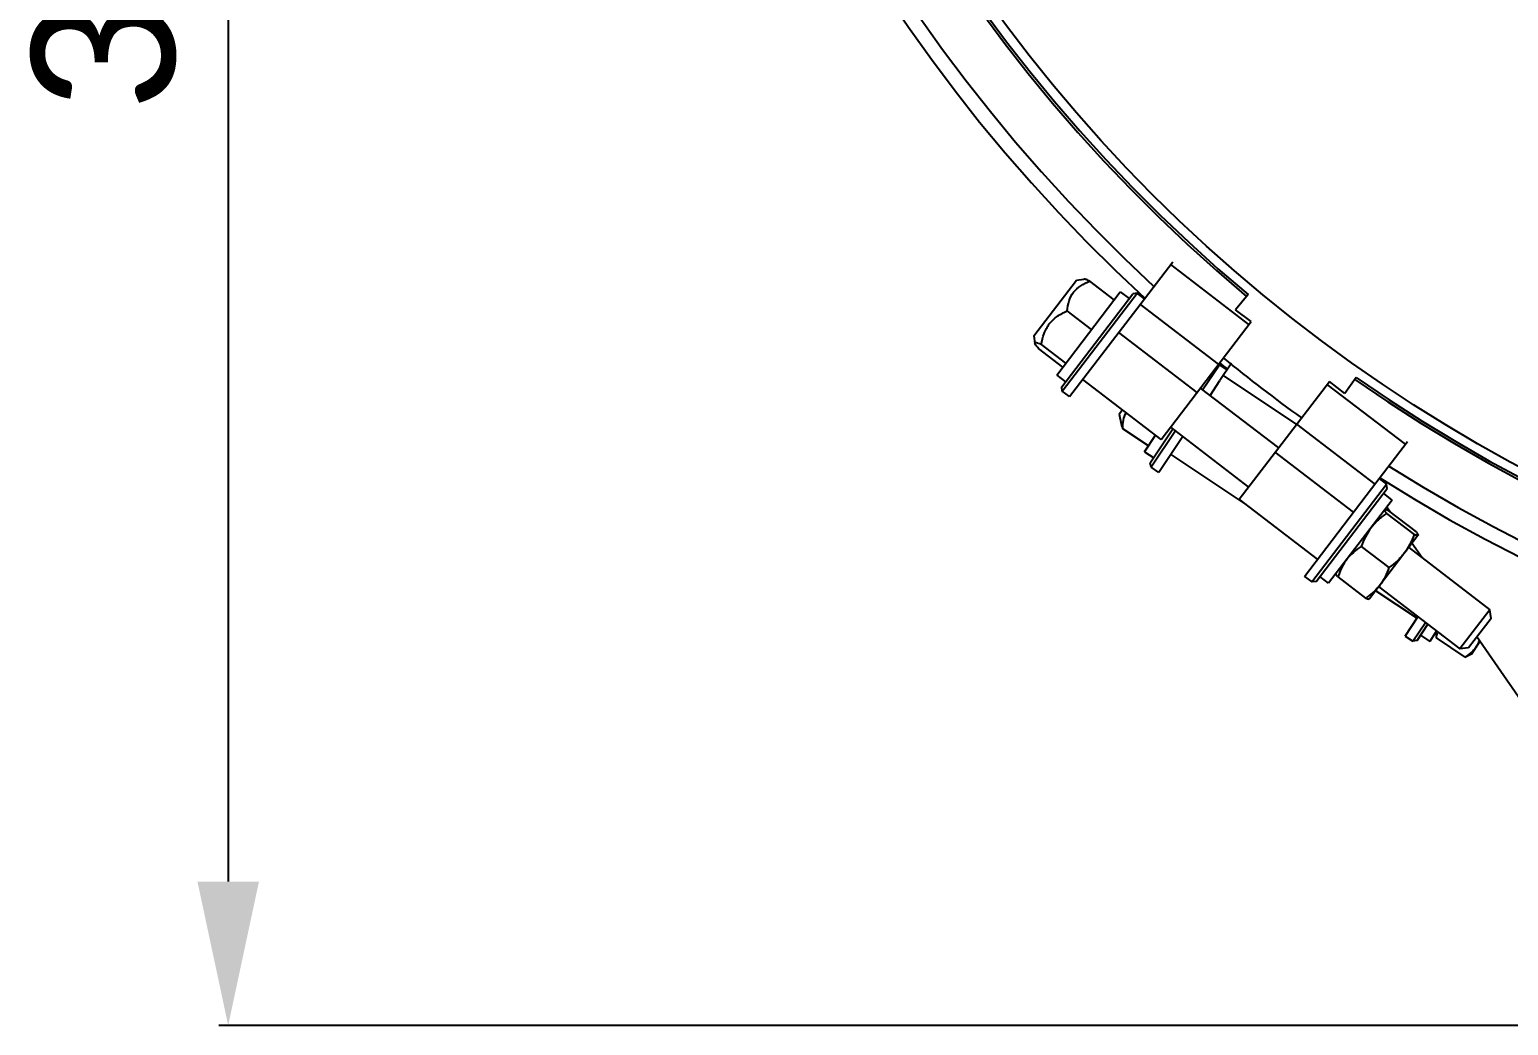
# Model space of a CAD drawing. Header units: millimetres. Extents: x 330 to 5284, y -2489 to 1657.
# Drawn here: x 2826.2 to 3066.3, y -859.3 to -697.7 of the extents above; entities that cross this region are included whole.
import ezdxf

# ---------------------------------------------------------------- set-up
doc = ezdxf.new("R2010")
doc.units = ezdxf.units.MM
doc.header["$LTSCALE"] = 154
doc.header["$PDMODE"] = 3
doc.header["$PDSIZE"] = 8
doc.layers.get('0').update_dxf_attribs({"linetype": 'CONTINUOUS'})
doc.layers.get('Defpoints').update_dxf_attribs({"linetype": 'CONTINUOUS'})
doc.layers.add('00_BUW_DATUM', color=7, linetype='CONTINUOUS')
doc.layers.add('02___PRT_ALL_AXES', color=7, linetype='CONTINUOUS')
doc.styles.get("Standard").update_dxf_attribs({"font": 'calibri.ttf'})
doc.dimstyles.new('DIMSTYLE_3', dxfattribs={"dimtxt": 23.333333, "dimasz": 23.333333, "dimexe": 1.5, "dimexo": 1, "dimgap": 0.875, "dimtad": 1, "dimdsep": 46, "dimtxsty": 'Standard', "dimblk": '_FILLED', "dimblk1": '_FILLED', "dimblk2": '_FILLED', "dimcen": 0.09, "dimazin": 2, "dimtp": 0.01, "dimtm": 0.01, "dimtfac": 1, "dimtofl": 0, "dimtmove": 0, "dimatfit": 3, "dimldrblk": '_FILLED', "dimfxl": 1, "dimtolj": 1, "dimarcsym": 0})
doc.dimstyles.new('DIMSTYLE_4', dxfattribs={"dimtxt": 23.333333, "dimasz": 23.333333, "dimexe": 1.5, "dimexo": 1, "dimtad": 1, "dimdec": 0, "dimdsep": 46, "dimtxsty": 'Standard', "dimblk": '_FILLED', "dimblk1": '_FILLED', "dimblk2": '_FILLED', "dimcen": 0.09, "dimazin": 2, "dimtp": 0.01, "dimtm": 0.01, "dimtfac": 1, "dimtdec": 0, "dimtofl": 0, "dimtmove": 0, "dimatfit": 1, "dimldrblk": '_FILLED', "dimfxl": 1, "dimtolj": 1, "dimarcsym": 0})

# ---------------------------------------------------------------- blocks, each defined once
blk = doc.blocks.new('_FILLED')
at = {"color": 0, "linetype": 'ByBlock'}
blk.add_solid([(0, 0), (-1, 0.214), (-1, -0.214)], dxfattribs=at)
blk = doc.blocks.new('*D122')
at = {"color": 0, "linetype": 'Continuous', "lineweight": -2}
for p, q in [((3043.4, -508.22), (2856.91, -508.22)), ((2858.41, -531.56), (2858.41, -835.95)), ((3077.72, -859.28), (2856.91, -859.28))]:
    blk.add_line(p, q, dxfattribs=at)
at = {"layer": 'Defpoints', "color": 0}
for p in [(3044.4, -508.22), (2858.41, -859.28), (3078.72, -859.28)]:
    blk.add_point(p, dxfattribs=at)
at = {"color": 0, "linetype": 'ByBlock', "lineweight": -2, "xscale": 23.3333333333, "yscale": 23.3333333333, "zscale": 23.3333333333}
for p, rotation in [((2858.41, -508.22), 90), ((2858.41, -859.28), 270)]:
    blk.add_blockref('_FILLED', p, dxfattribs=dict(at, rotation=rotation))
at = {"color": 0, "insert": (2826.43, -683.59), "char_height": 23.3333, "attachment_point": 2, "rotation": 90, "line_spacing_factor": 0.9}
blk.add_mtext('\\A1;\\A1;350', dxfattribs=at)
blk = doc.blocks.new('*D123')
at = {"color": 0, "linetype": 'Continuous', "lineweight": -2}
for p in [(3381.73, -333.96), (3496.79, -295.57)]:
    blk.add_line(p, (3416.99, -295.57), dxfattribs=at)
at = {"color": 0, "linetype": 'Continuous'}
for p, q in [((3186.64, -546.22), (3186.82, -546.22)), ((3186.73, -546.31), (3186.73, -546.13))]:
    blk.add_line(p, q, dxfattribs=at)
at = {"layer": 'Defpoints', "color": 0}
for p in [(3365.94, -351.14), (3007.52, -741.3)]:
    blk.add_point(p, dxfattribs=at)
at = {"color": 0, "linetype": 'ByBlock', "lineweight": -2, "xscale": 23.3333333333, "yscale": 23.3333333333, "zscale": 23.3333333333, "rotation": 227.4275949223788}
blk.add_blockref('_FILLED', (3365.94, -351.14), dxfattribs=at)
at = {"color": 0, "insert": (3419.56, -263.84), "char_height": 23.333, "attachment_point": 1, "line_spacing_factor": 0.9}
blk.add_mtext('\\A1;%%c530', dxfattribs=at)

msp = doc.modelspace()

# ---------------------------------------------------------------- linework, layer by layer
at = {"linetype": 'Continuous'}
for p, q in [((3005.929, -742.991), (3011.789, -735.334)), ((3024.149, -745.51), (3011.442, -735.786)), ((2989.231, -747.369), (2996.155, -738.321)), ((2996.155, -738.321), (2997.338, -738.163)), ((3002.266, -741.524), (2998.306, -738.494)), ((2992.928, -753.728), (3003.259, -740.227)), ((2993.749, -755.616), (3005.296, -740.527)), ((2993.842, -756.316), (3005.997, -740.434)), ((3003.259, -740.227), (3004.688, -741.321)), ((3005.997, -740.434), (3005.296, -740.527)), ((2998.579, -746.343), (2994.619, -743.312)), ((3019.208, -751.966), (3006.502, -742.243)), ((3024.495, -745.057), (3021.956, -743.115)), ((3009.867, -764.172), (3024.495, -745.057)), ((2989.231, -747.369), (2989.388, -748.552)), ((2994.406, -751.795), (2990.446, -748.765)), ((3015.712, -756.534), (3003.006, -746.811)), ((2993.92, -752.43), (2989.96, -749.399)), ((2992.928, -753.728), (2994.357, -754.821)), ((3016.63, -756.126), (3019.341, -752.047)), ((3019.341, -752.047), (3019.111, -752.093)), ((3021.307, -751.798), (3019.443, -754.605)), ((3019.965, -753.818), (3031.88, -761.735)), ((2993.842, -756.316), (2993.749, -755.616)), ((3009.867, -764.172), (2997.161, -754.449)), ((3016.248, -755.834), (3028.954, -765.558)), ((3022.573, -773.896), (3037.201, -754.781)), ((3049.561, -764.958), (3036.855, -755.234)), ((3039.74, -756.724), (3037.201, -754.781)), ((3003.075, -760.084), (3003.563, -759.348)), ((3003.075, -760.084), (3003.389, -761.64)), ((3007.833, -765.209), (3003.68, -762.449)), ((3007.187, -766.182), (3008.976, -763.49)), ((3011.795, -762.5), (3008.133, -768.011)), ((3012.193, -762.804), (3008.272, -768.704)), ((3011.386, -762.187), (3024.093, -771.911)), ((3044.62, -771.414), (3031.914, -761.69)), ((3044.046, -772.164), (3049.908, -764.505)), ((3007.187, -766.182), (3008.686, -767.178)), ((3008.272, -768.704), (3008.133, -768.011)), ((3011.459, -766.619), (3023.653, -774.722)), ((3041.125, -775.982), (3028.418, -766.258)), ((3045.307, -770.517), (3046.498, -771.428)), ((3034.344, -787.311), (3046.498, -771.428)), ((3035.045, -787.218), (3046.591, -772.129)), ((3047.413, -774.017), (3045.984, -772.923)), ((3046.591, -772.129), (3046.498, -771.428)), ((3035.279, -783.62), (3022.573, -773.896)), ((3047.413, -774.017), (3037.082, -787.518)), ((3047.151, -776.012), (3046.551, -775.144)), ((3050.079, -781.723), (3063.261, -791.812)), ((3050.58, -781.068), (3050.711, -781.154)), ((3052.26, -783.393), (3050.617, -781.02)), ((3033.152, -786.399), (3034.344, -787.311)), ((3035.045, -787.218), (3034.344, -787.311)), ((3037.082, -787.518), (3035.652, -786.424)), ((3044.722, -788.723), (3051.437, -793.185)), ((3045.217, -788.076), (3058.399, -798.165)), ((3063.261, -791.812), (3058.399, -798.165)), ((3063.448, -793.214), (3063.261, -791.812)), ((3050.749, -796.93), (3052.784, -793.868)), ((3051.443, -796.791), (3053.182, -794.172)), ((3063.448, -793.214), (3059.801, -797.978)), ((3049.5, -796.1), (3050.749, -796.93)), ((3051.443, -796.791), (3050.749, -796.93)), ((3051.996, -795.958), (3053.495, -796.954)), ((3054.615, -795.269), (3053.495, -796.954)), ((3084.702, -830.262), (3061.143, -796.226)), ((3061.649, -796.969), (3061.664, -796.979)), ((3059.801, -797.978), (3058.399, -798.165))]:
    msp.add_line(p, q, dxfattribs=at)
for centre, radius, start, end in [((2985.621, -758.905), 11.229, 64.55682, 65.2825), ((3009.125, -759.861), 6.029, 203.87074, 205.42342)]:
    msp.add_arc(centre, radius, start, end, dxfattribs=at)
for points, knots in [([(2994.619, -743.312), (2994.673, -742.768), (2994.856, -741.7), (2995.58, -740.227), (2996.812, -739.145), (2997.795, -738.688), (2998.306, -738.494)], [0, 0, 0, 0, 0.2538632, 0.4999959, 0.7461403, 1, 1, 1, 1]), ([(2998.306, -738.494), (2998.113, -738.402), (2997.847, -738.28), (2997.521, -738.177), (2997.39, -738.157), (2997.339, -738.163)], [0, 0, 0, 0, 0.6238126, 0.8478557, 1, 1, 1, 1]), ([(2990.446, -748.765), (2990.538, -748.167), (2990.804, -746.986), (2991.651, -745.364), (2992.996, -744.123), (2994.066, -743.557), (2994.619, -743.312)], [0, 0, 0, 0, 0.2515595, 0.4999957, 0.7484436, 1, 1, 1, 1]), ([(2989.388, -748.552), (2989.386, -748.53), (2989.386, -748.484), (2989.441, -748.435), (2989.526, -748.43), (2989.634, -748.445), (2989.772, -748.482), (2990.005, -748.565), (2990.188, -748.645), (2990.317, -748.704)], [0, 0, 0, 0, 0.0635473, 0.1185013, 0.192379, 0.2965265, 0.4318946, 0.5964793, 1, 1, 1, 1]), ([(2989.96, -749.399), (2989.821, -749.237), (2989.634, -749.012), (2989.449, -748.724), (2989.395, -748.604), (2989.388, -748.552)], [0, 0, 0, 0, 0.6238129, 0.8478558, 1, 1, 1, 1]), ([(3003.68, -762.449), (3003.656, -761.987), (3003.674, -761.083), (3003.974, -760.21), (3004.206, -759.842)], [0, 0, 0, 0, 0.5158558, 1, 1, 1, 1]), ([(3003.388, -761.64), (3003.399, -761.693), (3003.454, -761.919), (3003.539, -762.137), (3003.612, -762.301)], [0, 0, 0, 0, 0.2292825, 1, 1, 1, 1])]:
    msp.add_open_spline(points, degree=3, knots=knots, dxfattribs=at)
at = {"layer": '00_BUW_DATUM', "linetype": 'Continuous'}
for p, q in [((3007.188, -741.345), (3005.997, -740.434)), ((2995.034, -757.228), (3005.929, -742.991)), ((3020.591, -752.877), (3019.341, -752.047)), ((2995.034, -757.228), (2993.842, -756.316)), ((3017.824, -757.04), (3019.443, -754.605)), ((3013.387, -763.718), (3009.522, -769.534)), ((3009.522, -769.534), (3008.272, -768.704)), ((3033.152, -786.399), (3044.046, -772.164)), ((3046.216, -775.598), (3046.187, -775.619)), ((3046.482, -776.189), (3050.96, -779.616)), ((3046.815, -775.755), (3051.293, -779.181)), ((3051.587, -779.752), (3043.697, -790.062)), ((3051.6, -779.718), (3051.587, -779.752)), ((3042.376, -781.555), (3046.854, -784.982)), ((3038.297, -785.929), (3038.295, -785.949)), ((3038.602, -786.486), (3043.08, -789.913)), ((3043.679, -790.07), (3043.697, -790.062)), ((3049.5, -796.1), (3051.59, -792.954)), ((3054.566, -795.854), (3054.602, -795.288)), ((3059.27, -799.501), (3054.574, -796.38)), ((3060.266, -799.052), (3061.653, -796.963)), ((3060.266, -799.052), (3059.758, -799.304))]:
    msp.add_line(p, q, dxfattribs=at)
for centre, start, end in [((3046.168, -788.366), 142.5779, 145.15451), ((3039.289, -783.101), 319.99375, 322.57037)]:
    msp.add_arc(centre, 7.731, start, end, dxfattribs=at)
for points, knots in [([(3046.482, -776.189), (3046.01, -776.517), (3045.101, -777.222), (3044.315, -778.066), (3043.968, -778.519)], [0, 0, 0, 0, 0.5013494, 1, 1, 1, 1]), ([(3046.187, -775.619), (3046.171, -775.64), (3046.172, -775.694), (3046.195, -775.761), (3046.244, -775.861), (3046.34, -776.006), (3046.43, -776.124), (3046.482, -776.189)], [0, 0, 0, 0, 0.1211516, 0.2120106, 0.3263668, 0.6230836, 1, 1, 1, 1]), ([(3046.815, -775.755), (3046.747, -775.726), (3046.623, -775.675), (3046.453, -775.617), (3046.322, -775.587), (3046.244, -775.586), (3046.216, -775.598)], [0, 0, 0, 0, 0.3525224, 0.6416889, 0.8580882, 1, 1, 1, 1]), ([(3043.968, -778.519), (3043.62, -778.973), (3043.011, -779.953), (3042.569, -781.014), (3042.376, -781.555)], [0, 0, 0, 0, 0.4986506, 1, 1, 1, 1]), ([(3050.96, -779.616), (3050.767, -780.158), (3050.324, -781.219), (3049.715, -782.198), (3049.368, -782.652)], [0, 0, 0, 0, 0.5013494, 1, 1, 1, 1]), ([(3051.587, -779.752), (3051.571, -779.773), (3051.519, -779.786), (3051.448, -779.781), (3051.339, -779.76), (3051.174, -779.705), (3051.036, -779.649), (3050.96, -779.616)], [0, 0, 0, 0, 0.1211516, 0.2120106, 0.3263668, 0.6230836, 1, 1, 1, 1]), ([(3051.293, -779.181), (3051.338, -779.239), (3051.42, -779.345), (3051.521, -779.495), (3051.584, -779.613), (3051.604, -779.689), (3051.6, -779.718)], [0, 0, 0, 0, 0.3525224, 0.6416889, 0.8580882, 1, 1, 1, 1]), ([(3042.376, -781.555), (3041.932, -781.847), (3041.08, -782.478), (3040.347, -783.25), (3040.028, -783.668)], [0, 0, 0, 0, 0.5025433, 1, 1, 1, 1]), ([(3049.368, -782.652), (3049.021, -783.106), (3048.234, -783.95), (3047.326, -784.654), (3046.854, -784.982)], [0, 0, 0, 0, 0.4986506, 1, 1, 1, 1]), ([(3039.823, -783.948), (3039.555, -784.333), (3039.088, -785.156), (3038.75, -786.037), (3038.602, -786.486)], [0, 0, 0, 0, 0.4976052, 1, 1, 1, 1]), ([(3046.854, -784.982), (3046.688, -785.486), (3046.302, -786.474), (3045.748, -787.383), (3045.428, -787.8)], [0, 0, 0, 0, 0.5025433, 1, 1, 1, 1]), ([(3038.602, -786.486), (3038.557, -786.428), (3038.475, -786.322), (3038.375, -786.173), (3038.311, -786.054), (3038.291, -785.979), (3038.295, -785.949)], [0, 0, 0, 0, 0.3525224, 0.6416889, 0.8580882, 1, 1, 1, 1]), ([(3045.211, -788.071), (3044.91, -788.43), (3044.237, -789.096), (3043.475, -789.653), (3043.08, -789.913)], [0, 0, 0, 0, 0.4976052, 1, 1, 1, 1]), ([(3043.08, -789.913), (3043.148, -789.942), (3043.272, -789.993), (3043.442, -790.051), (3043.573, -790.081), (3043.651, -790.081), (3043.679, -790.07)], [0, 0, 0, 0, 0.3525224, 0.6416889, 0.8580882, 1, 1, 1, 1]), ([(3054.566, -795.854), (3054.564, -795.896), (3054.557, -796.072), (3054.563, -796.247), (3054.574, -796.38)], [0, 0, 0, 0, 0.2427024, 1, 1, 1, 1]), ([(3054.574, -796.38), (3054.586, -796.296), (3054.641, -795.967), (3054.717, -795.641), (3054.789, -795.402)], [0, 0, 0, 0, 0.2530112, 1, 1, 1, 1]), ([(3061.044, -797.88), (3061.098, -797.799), (3061.304, -797.465), (3061.464, -797.104), (3061.561, -796.826)], [0, 0, 0, 0, 0.2486348, 1, 1, 1, 1]), ([(3059.27, -799.501), (3059.619, -799.287), (3060.281, -798.819), (3060.825, -798.21), (3061.044, -797.88)], [0, 0, 0, 0, 0.5082646, 1, 1, 1, 1]), ([(3059.758, -799.304), (3059.72, -799.322), (3059.561, -799.397), (3059.396, -799.459), (3059.27, -799.501)], [0, 0, 0, 0, 0.2427024, 1, 1, 1, 1])]:
    msp.add_open_spline(points, degree=3, knots=knots, dxfattribs=at)
at = {"layer": '02___PRT_ALL_AXES', "linetype": 'Continuous'}
for p, q in [((3024.006, -740.665), (3021.956, -743.115)), ((3041.569, -754.105), (3039.74, -756.724))]:
    msp.add_line(p, q, dxfattribs=at)
msp.add_circle((3186.702, -546.262), 252, dxfattribs=at)
for radius, start, end in [(265, 237.77184, 227.37889), (262.583, 237.81865, 227.32961), (253.892, 235.07413, 230.07413), (253.5, 235.07413, 230.07413), (264, 230.83671, 234.31142), (265, 230.844, 231.19827)]:
    msp.add_arc((3186.702, -546.262), radius, start, end, dxfattribs=at)

# ---------------------------------------------------------------- dimensions: what is measured, and where the dimension line sits
at = {"linetype": 'Continuous'}
dim = msp.add_diameter_dim_2p(p1=(3007.522, -741.301), p2=(3365.943, -351.144), text='%%c<>', dimstyle='DIMSTYLE_4', override={"dimtih": 1, "dimtoh": 1, "dimpost": '<>'}, dxfattribs=at)
dim.commit()
dim.dimension.update_dxf_attribs({"geometry": '*D123', "text_midpoint": (3458.174, -295.573), "dimtype": 163})
dim = msp.add_linear_dim(base=(2858.413, -859.285), p1=(3044.399, -508.222), p2=(3078.722, -859.285), angle=270, text='\\A1;350', dimstyle='DIMSTYLE_3', override={"dimtxsty": 'Standard'}, dxfattribs=at)
dim.commit()
dim.dimension.update_dxf_attribs({"geometry": '*D122', "text_midpoint": (2858.413, -683.593), "dimtype": 160})

doc.saveas('drawing.dxf')
